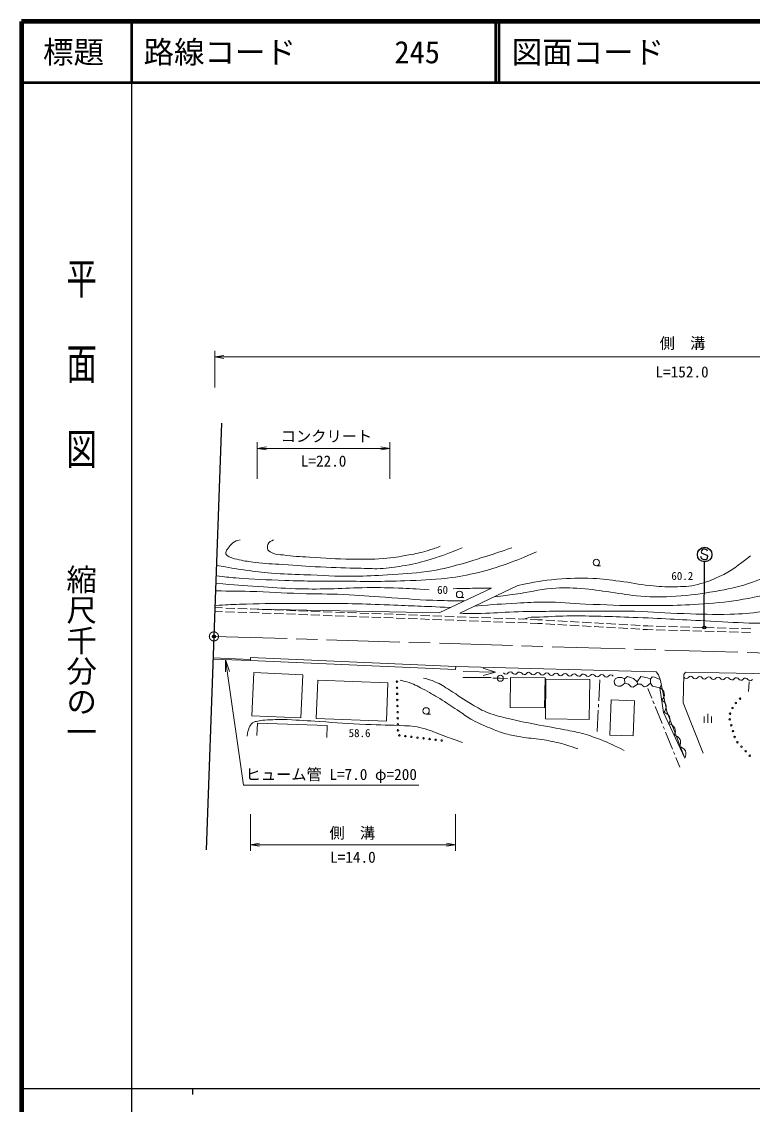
# Model space of a CAD drawing. Units: millimetres, scale not verified. Extents: x 40000 to 680000, y 20000 to 380000.
# Drawn here: x 40000 to 159858, y 202409 to 380000 of the extents above; entities that cross this region are included whole.
import ezdxf
from ezdxf.enums import TextEntityAlignment as Align

# ---------------------------------------------------------------- set-up
doc = ezdxf.new("R2010")
doc.units = ezdxf.units.MM
doc.header["$LTSCALE"] = 1000
doc.header["$PDMODE"] = 32
doc.header["$PDSIZE"] = 500
doc.linetypes.add('CHAIN', pattern=[18.5, 12, -1.5, 3.5, -1.5])
for name, color, linetype, lineweight in [('M-BMK', 2, 'CHAIN', 13), ('M-BMK-OTRS', 5, 'Continuous', 25), ('M-STR-HTXT', 7, 'Continuous', 13), ('M-STR-STRC', 7, 'Continuous', 25), ('M-TTL', 2, 'Continuous', 140), ('M-TTL-BAND', 7, 'Continuous', 25), ('M-TTL-LINE', 7, 'Continuous', 50), ('M-WORK', 1, 'Continuous', 13)]:
    doc.layers.add(name, color=color, linetype=linetype, lineweight=lineweight)
doc.layers.add('M-OTRS', color=6, linetype='Continuous')
doc.layers.add('M-TTL-TXT', color=7, linetype='Continuous')
doc.styles.add('@ＭＳ ゴシック', font='')
doc.styles.add('ＭＳ ゴシック', font='')
doc.styles.get('@ＭＳ ゴシック').set_extended_font_data('@MS Gothic')
doc.styles.get('ＭＳ ゴシック').set_extended_font_data('MS Gothic')

# ---------------------------------------------------------------- blocks, each defined once
blk = doc.blocks.new('open_arrow')
at = {"color": 0, "linetype": 'Continuous', "lineweight": -2}
blk.add_lwpolyline([(7.5, 1.25), (0, 0), (7.5, -1.25)], dxfattribs=at)

msp = doc.modelspace()

# ---------------------------------------------------------------- linework, layer by layer
at = {"layer": 'M-BMK'}
msp.add_line((71535, 279160), (169583, 276189), dxfattribs=at)
msp.add_circle((71535, 279160), 750, dxfattribs=at)
at = {"layer": 'M-BMK-OTRS'}
for p, q in [((72799, 314137), (71535, 279160)), ((71535, 279160), (70270, 244183))]:
    msp.add_line(p, q, dxfattribs=at)
at = {"layer": 'M-OTRS'}
msp.add_point((71535, 279160), dxfattribs=at)
at = {"layer": 'M-STR-HTXT'}
for p, q in [((71683, 320000), (71683, 326000)), ((71683, 325000), (225356, 325000)), ((78642, 305000), (78642, 311000)), ((100418, 305000), (100418, 311000)), ((78642, 310000), (100418, 310000)), ((77516, 250000), (77516, 244000)), ((111182, 250000), (111182, 244000)), ((77516, 245000), (111182, 245000))]:
    msp.add_line(p, q, dxfattribs=at)
msp.add_lwpolyline([(73458, 275369), (76409, 254774), (105159, 254774)], dxfattribs=at)
at = {"layer": 'M-STR-STRC'}
for p, q in [((151490, 293180), (151470, 293043)), ((151470, 293043), (151573, 292825)), ((151644, 293346), (151490, 293180)), ((151801, 293458), (151644, 293346)), ((152000, 293498), (151801, 293458)), ((152139, 293478), (152000, 293498)), ((152312, 293391), (152139, 293478)), ((152444, 293302), (152312, 293391)), ((152485, 293168), (152444, 293302)), ((151473, 292114), (151426, 292246)), ((151574, 291901), (151473, 292114)), ((151573, 292825), (151754, 292736)), ((151698, 291812), (151574, 291901)), ((151873, 291722), (151698, 291812)), ((151754, 292736), (152393, 292510)), ((152018, 291702), (151873, 291722)), ((151966, 280633), (152020, 291396)), ((152219, 291736), (152018, 291702)), ((152369, 291852), (152219, 291736)), ((152454, 292030), (152369, 291852)), ((152393, 292510), (152489, 292303)), ((152489, 292303), (152454, 292030))]:
    msp.add_line(p, q, dxfattribs=at)
for centre, radius in [((152039, 292596), 1200), ((151966, 280633), 250)]:
    msp.add_circle(centre, radius, dxfattribs=at)
at = {"layer": 'M-TTL'}
for p, q in [((40000, 380000), (40000, 20000)), ((680000, 380000), (40000, 380000))]:
    msp.add_line(p, q, dxfattribs=at)
at = {"layer": 'M-TTL-BAND'}
for p, q in [((58000, 370000), (58000, 20000)), ((40000, 205000), (579000, 205000)), ((68000, 205000), (68000, 204000))]:
    msp.add_line(p, q, dxfattribs=at)
at = {"layer": 'M-TTL-LINE'}
for p, q in [((58000, 380000), (58000, 370000)), ((117750, 380000), (117750, 370000)), ((118250, 380000), (118250, 370000)), ((40000, 370000), (680000, 370000))]:
    msp.add_line(p, q, dxfattribs=at)
at = {"layer": 'M-WORK'}
for p, q in [((134271, 290759), (134971, 290759)), ((111855, 282950), (121389, 287523)), ((111834, 285523), (112534, 285523)), ((71683, 283280), (72943, 283233)), ((71706, 283879), (72968, 283832)), ((73442, 283214), (74941, 283158)), ((73467, 283813), (74966, 283758)), ((75441, 283139), (76940, 283083)), ((75466, 283739), (76965, 283683)), ((77439, 283065), (78938, 283009)), ((77465, 283664), (78964, 283608)), ((79438, 282990), (80937, 282934)), ((79463, 283590), (80962, 283534)), ((81437, 282915), (82936, 282859)), ((81462, 283515), (82961, 283459)), ((83435, 282841), (84934, 282785)), ((83461, 283440), (84959, 283384)), ((85434, 282766), (86933, 282710)), ((85459, 283366), (86958, 283310)), ((87432, 282691), (88931, 282636)), ((87458, 283291), (88957, 283235)), ((89431, 282617), (90930, 282561)), ((89456, 283216), (90955, 283160)), ((91430, 282542), (92929, 282486)), ((91455, 283142), (92954, 283086)), ((93428, 282468), (94927, 282412)), ((93454, 283067), (94952, 283011)), ((95427, 282393), (96926, 282337)), ((95452, 282992), (96951, 282936)), ((97451, 282918), (98950, 282862)), ((99449, 282843), (100948, 282787)), ((101448, 282768), (102947, 282712)), ((103447, 282694), (104946, 282638)), ((105445, 282619), (106944, 282563)), ((107444, 282545), (108943, 282489)), ((109442, 282470), (110941, 282414)), ((111441, 282395), (112940, 282339)), ((97425, 282318), (98924, 282262)), ((99424, 282244), (100923, 282188)), ((101423, 282169), (102922, 282113)), ((103421, 282094), (104920, 282038)), ((105420, 282020), (106919, 281964)), ((107419, 281945), (108917, 281889)), ((109417, 281870), (110916, 281814)), ((111416, 281796), (112915, 281740)), ((113414, 281721), (114913, 281665)), ((113440, 282321), (114939, 282265)), ((115413, 281646), (116912, 281590)), ((115438, 282246), (116937, 282190)), ((117412, 281572), (118910, 281516)), ((117437, 282171), (118936, 282115)), ((119410, 281497), (120909, 281441)), ((119435, 282097), (120934, 282041)), ((121409, 281423), (122908, 281367)), ((121434, 282022), (122933, 281966)), ((123407, 281348), (124666, 281301)), ((123433, 281947), (124695, 281900)), ((124666, 281301), (125436, 281257)), ((124695, 281900), (125463, 281857)), ((125935, 281229), (127433, 281144)), ((125962, 281828), (127459, 281744)), ((127932, 281116), (129430, 281031)), ((127959, 281715), (129456, 281631)), ((129929, 281003), (131426, 280918)), ((129955, 281602), (131453, 281517)), ((131926, 280890), (133423, 280805)), ((131952, 281489), (133450, 281404)), ((133922, 280777), (135420, 280692)), ((133949, 281376), (135447, 281291)), ((135919, 280664), (137417, 280579)), ((135946, 281263), (137443, 281178)), ((137943, 281150), (139440, 281065)), ((139939, 281037), (141437, 280952)), ((141936, 280924), (142704, 280880)), ((142704, 280880), (143592, 280856)), ((144092, 280843), (145592, 280803)), ((146092, 280790), (147591, 280750)), ((148091, 280736), (149590, 280696)), ((150090, 280683), (151590, 280643)), ((152089, 280629), (153589, 280589)), ((137916, 280550), (139414, 280466)), ((139913, 280437), (141410, 280352)), ((141910, 280324), (142679, 280281)), ((142679, 280281), (143580, 280257)), ((144080, 280243), (145579, 280203)), ((146079, 280190), (147579, 280150)), ((148078, 280136), (149578, 280096)), ((150078, 280083), (151577, 280043)), ((152077, 280030), (153577, 279990)), ((154076, 279976), (155576, 279936)), ((154089, 280576), (155588, 280536)), ((156076, 279923), (157575, 279883)), ((156088, 280523), (157587, 280483)), ((158075, 279869), (159574, 279829)), ((158087, 280469), (159587, 280429)), ((71400, 275453), (77516, 275202)), ((71409, 275653), (77524, 275402)), ((77516, 275202), (77537, 275702)), ((77537, 275702), (111203, 274253)), ((77516, 275202), (111182, 273753)), ((111203, 274253), (111182, 273753)), ((117699, 273287), (115716, 273940)), ((77766, 266149), (78080, 273240)), ((78080, 273240), (86096, 272886)), ((86096, 272886), (85783, 265795)), ((88567, 271963), (88337, 265696)), ((100060, 271541), (88567, 271963)), ((112369, 272438), (117001, 272415)), ((112445, 273428), (117699, 273287)), ((117699, 273287), (115684, 272741)), ((118506, 272300), (117286, 272315)), ((118506, 272300), (119679, 272284)), ((120115, 267506), (120185, 272422)), ((120185, 272422), (125848, 272342)), ((125848, 272342), (125778, 267426)), ((125932, 265631), (125996, 272155)), ((125996, 272155), (133173, 272084)), ((133173, 272084), (133109, 265561)), ((134815, 272054), (134657, 268589)), ((159208, 270128), (159343, 271736)), ((99830, 265274), (100060, 271541)), ((142716, 270641), (143369, 269032)), ((136467, 262981), (136678, 268750)), ((136678, 268750), (140524, 268610)), ((140524, 268610), (140313, 262840)), ((143557, 268569), (143745, 268106)), ((106346, 266422), (107046, 266422)), ((125778, 267426), (120115, 267506)), ((134586, 267040), (134428, 263575)), ((134632, 268039), (134609, 267540)), ((143933, 267642), (145061, 264862)), ((152540, 264978), (152540, 266478)), ((85783, 265795), (77766, 266149)), ((88337, 265696), (99830, 265274)), ((133109, 265561), (125932, 265631)), ((151940, 264978), (151940, 266028)), ((153140, 264978), (153140, 266028)), ((140313, 262840), (136467, 262981)), ((145249, 264399), (145437, 263936)), ((145625, 263473), (146753, 260693)), ((146941, 260229), (147129, 259766)), ((147317, 259303), (147970, 257694))]:
    msp.add_line(p, q, dxfattribs=at)
for points in [[(78642, 283620), (108513, 283055), (117097, 287101)], [(111203, 274253), (144094, 273331), (144467, 272834), (144811, 271912), (145828, 266861), (148759, 259192), (145265, 266697), (144678, 270731), (144956, 271195)], [(151778, 260023), (148525, 268294), (148624, 272933), (148885, 273298), (154394, 273204), (159976, 273086), (165042, 272993), (172547, 273016), (177754, 273391), (183313, 273931), (192718, 275221)], [(138909, 272217), (138439, 272420), (137783, 272436), (137329, 272201), (137204, 271810), (137220, 271466), (137423, 271153), (137830, 271013), (138267, 271013), (138674, 271263), (138940, 271513)], [(141019, 271357), (140331, 270825), (140003, 270872), (139518, 271341), (138940, 271513), (138909, 272217), (139362, 272561), (140363, 272279), (140988, 271732)], [(143146, 272139), (142646, 272357), (141551, 272608), (140988, 271732), (141019, 271357), (141582, 271357), (142114, 270919), (142552, 270997), (143146, 271513)], [(144678, 270731), (143506, 271013), (143146, 271513), (143146, 272139), (143427, 272529), (143834, 272498), (144739, 272105)], [(78565, 262904), (78706, 264952), (90089, 264546), (90073, 262591)]]:
    msp.add_lwpolyline(points, dxfattribs=at)
for centre, radius in [((134270, 291284), 525), ((111834, 286048), 525), ((101559, 271740), 125), ((118506, 272300), 500), ((101580, 270740), 125), ((101601, 269740), 125), ((101622, 268741), 125), ((157144, 268234), 125), ((157840, 268952), 125), ((101643, 267741), 125), ((101664, 266741), 125), ((106345, 266947), 525), ((156207, 266493), 125), ((156605, 267410), 125), ((101685, 265741), 125), ((101707, 264741), 125), ((156139, 265553), 125), ((156408, 264590), 125), ((101728, 263742), 125), ((101953, 262927), 125), ((102946, 262807), 125), ((156677, 263627), 125), ((103939, 262688), 125), ((104931, 262568), 125), ((105924, 262449), 125), ((106917, 262329), 125), ((107910, 262209), 125), ((108903, 262090), 125), ((156946, 262664), 125), ((157395, 261801), 125), ((158073, 261066), 125), ((158751, 260330), 125), ((159429, 259595), 125)]:
    msp.add_circle(centre, radius, dxfattribs=at)
for centre, radius, start, end in [((119421, 273442), 452, 212.07438, 324.36433), ((120155, 272915), 452, 32.07438, 144.36433), ((120921, 273395), 452, 212.07438, 324.36433), ((121655, 272869), 452, 32.07438, 144.36433), ((122420, 273348), 452, 212.07438, 324.36433), ((123154, 272822), 452, 32.07438, 144.36433), ((123919, 273302), 452, 212.07438, 324.36433), ((124653, 272776), 452, 32.07438, 144.36433), ((125419, 273255), 452, 212.07438, 324.36433), ((126153, 272729), 452, 32.07438, 144.36433), ((126918, 273209), 452, 212.07438, 324.36433), ((127652, 272682), 452, 32.07438, 144.36433), ((128417, 273162), 452, 212.07438, 324.36433), ((129151, 272636), 452, 32.07438, 144.36433), ((129916, 273115), 452, 212.07438, 324.36433), ((130650, 272589), 452, 32.07438, 144.36433), ((131416, 273069), 452, 212.07438, 324.36433), ((132150, 272543), 452, 32.07438, 144.36433), ((132915, 273022), 452, 212.07438, 324.36433), ((133649, 272496), 452, 32.07438, 144.36433), ((134414, 272976), 452, 212.07438, 324.36433), ((135148, 272449), 452, 32.07438, 144.36433), ((135913, 272929), 452, 212.07438, 324.36433), ((136647, 272403), 452, 32.07438, 144.36433), ((148997, 272695), 452, 212.13232, 324.42226), ((149731, 272170), 452, 32.13232, 144.42226), ((150496, 272650), 452, 212.13232, 324.42226), ((151230, 272124), 452, 32.13232, 144.42226), ((151995, 272605), 452, 212.13232, 324.42226), ((152730, 272079), 452, 32.13232, 144.42226), ((153495, 272560), 452, 212.13232, 324.42226), ((154229, 272034), 452, 32.13232, 144.42226), ((154994, 272515), 452, 212.13232, 324.42226), ((155728, 271989), 452, 32.13232, 144.42226), ((156493, 272469), 452, 212.13232, 324.42226), ((157228, 271944), 452, 32.13232, 144.42226), ((157996, 272419), 452, 211.29707, 323.58702), ((158723, 271883), 452, 31.29707, 143.58702), ((159494, 272352), 452, 211.29707, 323.58702), ((144265, 269641), 1166, 307.29639, 69.24353), ((144558, 267624), 1166, 307.29639, 69.24353), ((145164, 265509), 1192, 324.76, 85.17573), ((146038, 263633), 1192, 324.76, 85.17573), ((146912, 261756), 1192, 324.76, 85.17573), ((147785, 259880), 1192, 324.76, 85.17573)]:
    msp.add_arc(centre, radius, start, end, dxfattribs=at)
for points, knots in [([(75838, 295013), (75295, 294863), (75043, 294804), (74634, 294497), (74267, 294222), (74120, 293993), (73852, 293621), (73668, 293367), (73510, 293216), (73493, 292902), (73484, 292748), (73525, 292650), (73618, 292527), (73777, 292316), (73946, 292272), (74181, 292152), (74727, 291870), (75099, 291873), (75697, 291729), (76690, 291491), (77265, 291440), (78277, 291307), (80051, 291075), (81059, 291078), (82843, 290948), (85245, 290772), (86590, 290662), (88996, 290549), (91605, 290426), (93069, 290386), (95680, 290338), (97091, 290312), (97885, 290214), (99292, 290314), (100740, 290417), (101548, 290544), (102975, 290807), (104644, 291114), (105568, 291358), (107196, 291839), (109220, 292436), (109913, 292745), (112263, 293715)], [0, 0, 0, 0, 1, 1, 1, 2, 2, 2, 3, 3, 3, 4, 4, 4, 5, 5, 5, 6, 6, 6, 7, 7, 7, 8, 8, 8, 9, 9, 9, 10, 10, 10, 11, 11, 11, 12, 12, 12, 13, 13, 13, 14, 14, 14, 14]), ([(81321, 294984), (80912, 294803), (80561, 294686), (80407, 294257), (80292, 293938), (80260, 293694), (80407, 293389), (80572, 293045), (80861, 292992), (81204, 292826), (81816, 292531), (82244, 292617), (82916, 292521), (84581, 292282), (85530, 292281), (87208, 292169), (89908, 291989), (91422, 291874), (94127, 291841), (96152, 291816), (97291, 291797), (99311, 291935), (100954, 292046), (101865, 292233), (103486, 292521), (104689, 292735), (105364, 292875), (106535, 293225), (107379, 293477), (107673, 293576), (108669, 293952)], [0, 0, 0, 0, 1, 1, 1, 2, 2, 2, 3, 3, 3, 4, 4, 4, 5, 5, 5, 6, 6, 6, 7, 7, 7, 8, 8, 8, 9, 9, 9, 10, 10, 10, 10]), ([(71893, 289083), (73444, 288896), (73867, 288864), (75134, 288749), (78268, 288464), (80035, 288463), (83179, 288350), (86961, 288214), (89082, 288221), (92866, 288209), (96759, 288197), (98942, 288150), (102834, 288280), (105550, 288370), (107077, 288414), (109776, 288725), (111812, 288960), (112943, 289190), (114936, 289663), (116809, 290108), (117836, 290455), (119651, 291094), (121554, 291764), (122196, 292052), (124435, 293041)], [0, 0, 0, 0, 1, 1, 1, 2, 2, 2, 3, 3, 3, 4, 4, 4, 5, 5, 5, 6, 6, 6, 7, 7, 7, 8, 8, 8, 8]), ([(71956, 290817), (74231, 290408), (74843, 290294), (76706, 290039), (78378, 289810), (79316, 289688), (80998, 289546), (83063, 289372), (84227, 289370), (86299, 289288), (89504, 289161), (91300, 288991), (94508, 289030), (96653, 289057), (97855, 289123), (99996, 289265), (102546, 289433), (103989, 289426), (106516, 289804), (108706, 290131), (109910, 290463), (112052, 291024), (113731, 291463), (114644, 291807), (116297, 292337), (117905, 292853), (118417, 293026), (120401, 293698)], [0, 0, 0, 0, 1, 1, 1, 2, 2, 2, 3, 3, 3, 4, 4, 4, 5, 5, 5, 6, 6, 6, 7, 7, 7, 8, 8, 8, 9, 9, 9, 9]), ([(111855, 282950), (113538, 282917), (113992, 282919), (115362, 282937), (117477, 282965), (118657, 283130), (120772, 283187), (124845, 283296), (127128, 283276), (131202, 283297), (134851, 283315), (136896, 283370), (140544, 283277), (143707, 283196), (145474, 283003), (148636, 282902), (151603, 282807), (153268, 282715), (156235, 282808), (158256, 282871), (159395, 282930), (161395, 283230), (163107, 283487), (164064, 283731), (165687, 284332), (166863, 284768), (167470, 285148), (168549, 285787), (169609, 286415), (170272, 286707), (171152, 287569), (172325, 288719), (172982, 289416), (173779, 290853), (174173, 291562), (174329, 291848), (174670, 292729)], [0, 0, 0, 0, 1, 1, 1, 2, 2, 2, 3, 3, 3, 4, 4, 4, 5, 5, 5, 6, 6, 6, 7, 7, 7, 8, 8, 8, 9, 9, 9, 10, 10, 10, 11, 11, 11, 12, 12, 12, 12]), ([(114342, 284142), (117652, 284402), (118517, 284482), (121199, 284618), (123003, 284709), (124013, 284811), (125819, 284805), (128424, 284797), (129877, 284583), (132480, 284477), (136024, 284332), (138010, 284204), (141557, 284219), (146214, 284239), (148833, 284215), (153472, 284618), (156091, 284845), (157552, 285081), (160133, 285579), (161865, 285914), (162872, 286062), (164495, 286752), (165876, 287339), (166536, 287905), (167779, 288746), (169512, 289917), (170067, 290449), (171954, 292100)], [0, 0, 0, 0, 1, 1, 1, 2, 2, 2, 3, 3, 3, 4, 4, 4, 5, 5, 5, 6, 6, 6, 7, 7, 7, 8, 8, 8, 9, 9, 9, 9]), ([(117485, 285650), (119168, 285842), (119611, 285902), (120970, 286087), (123324, 286407), (124609, 286834), (126974, 287048), (128827, 287216), (129879, 287135), (131736, 287025), (133671, 286910), (134738, 286663), (136661, 286415), (138568, 286169), (139621, 285892), (141540, 285758), (143779, 285602), (145046, 285621), (147286, 285758), (149838, 285915), (151266, 286107), (153783, 286556), (155922, 286937), (157134, 287148), (159201, 287822), (161076, 288434), (162096, 288913), (163798, 289910), (165129, 290689), (165609, 291026), (167058, 292138)], [0, 0, 0, 0, 1, 1, 1, 2, 2, 2, 3, 3, 3, 4, 4, 4, 5, 5, 5, 6, 6, 6, 7, 7, 7, 8, 8, 8, 9, 9, 9, 10, 10, 10, 10]), ([(121389, 287523), (124368, 288121), (125275, 288318), (127801, 288532), (130084, 288725), (131375, 288759), (133665, 288672), (135404, 288607), (136370, 288435), (138098, 288227), (140028, 287994), (141087, 287685), (143023, 287500), (144593, 287350), (145480, 287282), (147057, 287312), (148576, 287341), (149453, 287322), (150927, 287687), (152331, 288035), (153084, 288374), (154398, 288977), (156590, 289983), (157321, 290677), (159535, 292402)], [0, 0, 0, 0, 1, 1, 1, 2, 2, 2, 3, 3, 3, 4, 4, 4, 5, 5, 5, 6, 6, 6, 7, 7, 7, 8, 8, 8, 8]), ([(122288, 281990), (122644, 282118), (122770, 282144), (123086, 282215), (123796, 282375), (124219, 282292), (124947, 282325), (126992, 282417), (128137, 282530), (130185, 282528), (134447, 282524), (136835, 282420), (141095, 282260), (145747, 282085), (148349, 281890), (153000, 281672), (155885, 281536), (157500, 281372), (160388, 281343), (163150, 281317), (164725, 281281), (167448, 281742), (168779, 281968), (169523, 282198), (170755, 282751), (171791, 283216), (172358, 283576), (173171, 284369), (174069, 285245), (174523, 285820), (175117, 286926), (175622, 287865), (175767, 288462), (176079, 289482), (176444, 290675), (176510, 291134), (176759, 292602)], [0, 0, 0, 0, 1, 1, 1, 2, 2, 2, 3, 3, 3, 4, 4, 4, 5, 5, 5, 6, 6, 6, 7, 7, 7, 8, 8, 8, 9, 9, 9, 10, 10, 10, 11, 11, 11, 12, 12, 12, 12]), ([(71849, 287861), (75249, 287610), (76110, 287545), (78843, 287365), (81206, 287209), (82528, 287072), (84894, 286990), (87064, 286914), (88282, 286933), (90453, 286966), (92570, 286998), (93754, 287126), (95871, 287154), (98198, 287184), (99503, 287164), (101828, 287083), (103781, 287016), (104421, 286980), (106824, 286825)], [0, 0, 0, 0, 1, 1, 1, 2, 2, 2, 3, 3, 3, 4, 4, 4, 5, 5, 5, 6, 6, 6, 6]), ([(112631, 284996), (110133, 285005), (109463, 285021), (107434, 285090), (104379, 285193), (102674, 285387), (99624, 285582), (96957, 285753), (95467, 285909), (92798, 286028), (90052, 286150), (88510, 286105), (85762, 286192), (82499, 286296), (80676, 286467), (77412, 286544), (75222, 286596), (74514, 286608), (71804, 286620)], [0, 0, 0, 0, 1, 1, 1, 2, 2, 2, 3, 3, 3, 4, 4, 4, 5, 5, 5, 6, 6, 6, 6]), ([(110764, 286990), (112546, 287026), (112994, 287036), (114423, 287060), (115468, 287078), (115795, 287083), (117097, 287101)], [0, 0, 0, 0, 1, 1, 1, 2, 2, 2, 2]), ([(71718, 284222), (73645, 284348), (74158, 284367), (75724, 284433), (79010, 284573), (80855, 284532), (84144, 284550), (88083, 284572), (90290, 284587), (94229, 284527), (96612, 284490), (97945, 284402), (100327, 284316), (104238, 284174), (105467, 284119), (110339, 283916)], [0, 0, 0, 0, 1, 1, 1, 2, 2, 2, 3, 3, 3, 4, 4, 4, 5, 5, 5, 5]), ([(102078, 271975), (102766, 271833), (102982, 271766), (103548, 271584), (104601, 271244), (105135, 270900), (106112, 270380), (107252, 269773), (107875, 269402), (108973, 268723), (110113, 268018), (110714, 267565), (111835, 266831), (112688, 266272), (113125, 265889), (114024, 265408), (115082, 264841), (115712, 264594), (116823, 264141), (117811, 263739), (118361, 263494), (119387, 263203), (120342, 262931), (120893, 262832), (121873, 262671), (123209, 262452), (123976, 262458), (125313, 262249), (126415, 262077), (127030, 261953), (128112, 261686), (129352, 261381), (129775, 261229), (131239, 260732)], [0, 0, 0, 0, 1, 1, 1, 2, 2, 2, 3, 3, 3, 4, 4, 4, 5, 5, 5, 6, 6, 6, 7, 7, 7, 8, 8, 8, 9, 9, 9, 10, 10, 10, 11, 11, 11, 11]), ([(105913, 272334), (106789, 272111), (107076, 272017), (107789, 271725), (108796, 271312), (109280, 270910), (110213, 270349), (111671, 269470), (112409, 268848), (113887, 268003), (114905, 267422), (115455, 267042), (116545, 266612), (117667, 266168), (118348, 266067), (119516, 265767), (121019, 265382), (121873, 265215), (123394, 264907), (125622, 264457), (126888, 264291), (129117, 263844), (130324, 263602), (131013, 263509), (132197, 263172), (133328, 262849), (133945, 262609), (135043, 262187), (136563, 261601), (137067, 261334), (138843, 260467)], [0, 0, 0, 0, 1, 1, 1, 2, 2, 2, 3, 3, 3, 4, 4, 4, 5, 5, 5, 6, 6, 6, 7, 7, 7, 8, 8, 8, 9, 9, 9, 10, 10, 10, 10]), ([(77009, 262820), (77081, 263434), (77083, 263705), (77337, 264196), (77509, 264527), (77589, 264751), (77885, 264978), (78172, 265197), (78407, 265201), (78760, 265275), (79363, 265400), (79710, 265430), (80324, 265462), (81587, 265528), (82297, 265551), (83561, 265509), (85628, 265441), (86782, 265321), (88846, 265197), (91820, 265017), (93484, 264877), (96461, 264727), (98939, 264603), (100331, 264637), (102809, 264509), (103432, 264476), (103785, 264486), (104404, 264399), (105105, 264300), (105492, 264195), (106171, 263993), (107469, 263605), (108147, 263243), (109423, 262789), (110555, 262386), (110920, 262262), (112331, 261788)], [0, 0, 0, 0, 1, 1, 1, 2, 2, 2, 3, 3, 3, 4, 4, 4, 5, 5, 5, 6, 6, 6, 7, 7, 7, 8, 8, 8, 9, 9, 9, 10, 10, 10, 11, 11, 11, 12, 12, 12, 12])]:
    msp.add_open_spline(points, degree=3, knots=knots, dxfattribs=at)

# ---------------------------------------------------------------- block references
at = {"layer": 'M-STR-HTXT', "xscale": 200, "yscale": 200}
for p in [(71683, 325000), (78642, 310000), (77516, 245000)]:
    msp.add_blockref('open_arrow', p, dxfattribs=at)
at = {"layer": 'M-STR-HTXT'}
for p, xscale, yscale, rotation in [((100418, 310000), 200, 200, 180), ((73458, 275369), 267, 267, 278.2), ((111182, 245000), 200, 200, 180)]:
    msp.add_blockref('open_arrow', p, dxfattribs=dict(at, xscale=xscale, yscale=yscale, rotation=rotation))

# ---------------------------------------------------------------- texts
at = {"layer": 'M-STR-HTXT', "style": 'ＭＳ ゴシック'}
for s, p in [('側\u3000溝', (148405, 327261)), ('コンクリート', (89999, 311997)), ('ヒューム管 L=7.0 φ=200', (90784, 256524)), ('側\u3000溝', (94234, 246922))]:
    msp.add_text(s, height=1833, dxfattribs=at).set_placement(p, align=Align.MIDDLE_CENTER)
for s, p in [('L=152.0', (148325, 321087)), ('L=22.0', (89524, 306456)), ('L=14.0', (94339, 241486))]:
    msp.add_text(s, height=1833, dxfattribs=at).set_placement(p, align=Align.BOTTOM_CENTER)
at = {"layer": 'M-TTL-BAND', "style": '@ＭＳ ゴシック', "width": 1.4}
msp.add_text('平  面  図', height=3666, rotation=270, dxfattribs=at).set_placement((49777, 306475), align=Align.MIDDLE_RIGHT)
at = {"layer": 'M-TTL-BAND', "style": '@ＭＳ ゴシック'}
msp.add_text('縮尺千分の一', height=3666, rotation=270, dxfattribs=at).set_placement((49777, 261030), align=Align.MIDDLE_RIGHT)
at = {"layer": 'M-TTL-TXT', "style": 'ＭＳ ゴシック'}
msp.add_text('標題', height=3666, dxfattribs=at).set_placement((48500, 375000), align=Align.MIDDLE_CENTER)
for s, p in [('路線コード', (60000, 375000)), ('245', (101142, 375000)), ('図面コード', (120380, 375000))]:
    msp.add_text(s, height=3666, dxfattribs=at).set_placement(p, align=Align.MIDDLE_LEFT)
at = {"layer": 'M-WORK', "style": 'ＭＳ ゴシック'}
for s, p in [('60.2', (148367, 289080)), ('60', (109044, 286801)), ('58.6', (95428, 263308))]:
    msp.add_text(s, height=1320, dxfattribs=at).set_placement(p, align=Align.MIDDLE_CENTER)

doc.saveas('drawing.dxf')
